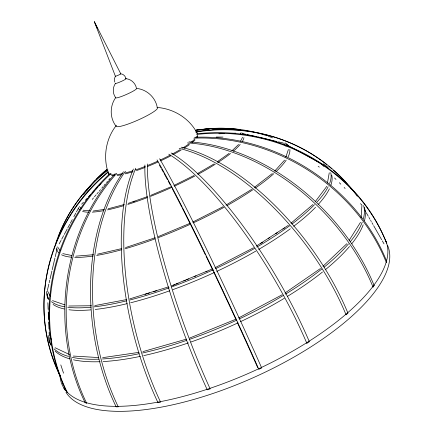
<?xml version="1.0" encoding="UTF-8"?>
<svg xmlns="http://www.w3.org/2000/svg" width="433" height="433" viewBox="0 0 433 433"><rect width="100%" height="100%" fill="white"/><g stroke="black" fill="none" stroke-linecap="round" stroke-linejoin="round"><path stroke-width="0.65" d="M361.111 217.75L361.934 205.096L360.489 203.667M327.435 183.056L329.259 172.751M47.484 289.937L48.859 284.064M49.162 282.76L49.768 280.151M50.076 278.847L51.9 271.02M52.209 269.716L54.948 257.976M55.251 256.672L57.08 248.84M386.371 262.56L386.723 261.321M285.856 157.114L288.4 149.493M240.521 141.201L242.567 137.239M59.137 243.925L61.058 240.369M61.703 239.184L63.624 235.633M64.263 234.448L67.147 229.117M67.786 227.931L69.708 224.375M70.346 223.19L72.268 219.639M73.87 216.679L75.791 213.123M76.435 211.937L78.357 208.381M115.492 83.342C112.456 87.596 112.52 93.723 115.811 97.815A11.35 1.299 -24 0 0 127.188 94.118A11.35 1.299 -24 0 0 136.476 88.478C135.643 83.38 131.286 79.255 126.155 78.698M115.638 97.69C109.652 106.09 109.668 118.225 116.201 126.328A22.592 3.226 -24 0 0 139.117 119.562A22.592 3.226 -24 0 0 157.293 107.693C155.664 97.631 147.009 89.55 136.898 88.462M349.117 240.407L360.494 222.313M373.046 287.03L374.166 285.542M315.473 201.372L326.861 186.282M92.229 199.434L93.533 197.892M94.399 196.863L96.137 194.812M97.008 193.784L98.313 192.247M99.179 191.218L100.483 189.676M101.787 188.139L103.092 186.596M103.958 185.568L105.262 184.03M106.567 182.488L107.438 181.459M108.737 179.922L110.042 178.38M116.428 125.316C105.663 138.695 102.664 157.91 108.705 173.985A48.821 9.115 -24 0 0 109.316 174.759M274.652 171.132L284.557 160.15M81.621 204.16L83.472 202.206M85.317 200.252L87.163 198.292M88.549 196.826L90.394 194.872M92.24 192.912L94.085 190.958M95.931 189.005L97.777 187.045M99.162 185.578L101.008 183.624M231.996 150.76L238.588 144.481M322.969 266.284L346.849 243.698M290.971 223.212L312.929 204.506M254.301 187.419L272.325 173.536M217.361 161.688L229.106 153.385M284.941 293.022L320.469 268.509M256.412 246.041L288.367 225.317M260.206 243.752L262.474 242.28M268.146 238.605L269.846 237.501M275.518 233.82L277.217 232.721M282.89 229.041L284.589 227.937M306.862 343.282L309.351 341.713A178.883 51.484 59.4 0 0 171.149 152.952M225.994 205.063L251.611 189.4M197.497 173.579L214.119 163.907M238.626 317.946L282.089 294.803M215.017 267.724L253.543 247.746M192.712 222.075L223.092 206.709M173.936 185.459L194.022 175.5M150.527 195.445L171.517 186.563M158.278 236.597L190.293 223.195M171.679 285.764L212.592 268.85M173.168 285.342L175.019 284.578M176.253 284.07L178.104 283.306M183.652 281.012L185.503 280.248M186.731 279.74L188.582 278.971M194.13 276.682L195.981 275.913M205.843 271.837L207.077 271.329M189.649 338.059L236.196 319.089M128.163 203.375L147.431 196.62M125.516 247.595L155.155 237.744M129.824 298.884L168.502 286.879M145.05 294.326L149.542 292.93M153.39 291.739L156.594 290.743M142.944 351.607L186.461 339.126M108.185 208.782L124.336 204.495M97.506 254.187L121.646 248.618M94.789 305.59L126.533 299.587M157.969 402.658L160.594 402.16A178.65 76.208 76.4 0 1 135.767 168.221M102.626 357.663L138.998 352.365M93.274 210.995L104.293 209.42M75.759 256.174L93.566 254.707M218.936 133.775L224.278 133.575M230.296 133.353L235.644 133.153M68.793 306.017L91.46 305.747M116.12 406.814L118.22 406.809M216.305 137.044L223.038 137.099M73.291 356.056L98.627 357.561M83.104 210.216L90.086 210.855M157.087 107.438C173.79 108.678 189.719 118.453 197.307 133.564M62.785 253.619L71.862 255.54M242.945 133.591L245.571 134.203M246.886 134.506L256.731 136.806M258.041 137.109L277.077 141.553M278.392 141.862L282.987 142.933M86.595 403.145L85.171 402.717A176.226 138.159 -85.9 0 1 115.324 173.519M52.517 300.621L65.004 304.946M55.083 347.742L69.599 354.589M285.986 144.373L321.751 163.988L323.841 166.418M318.168 166.434L319.337 167.1M79.315 206.606L81.209 208.414M334.547 177.979L335.986 179.408M339.353 182.737L340.793 184.166M344.154 187.494L345.117 188.447M66.606 391.697L67.321 392.471A175.311 156.248 -68.7 0 1 111.075 173.487M283.642 143.085L286.024 146.289M57.535 246.886L60.219 250.734M364.608 209.794L365.609 211.553M366.28 212.727L368.283 216.251M368.954 217.426L369.955 219.19M370.626 220.365L371.292 221.539M371.963 222.714L372.965 224.473M373.636 225.647L381.657 239.741M382.328 240.916L384.001 243.855M240.32 132.974L241.165 134.576M47.332 290.586L50.385 296.491M115.384 76.213L94.318 21.65L120.758 73.794C123.335 74.075 125.521 76.148 125.943 78.703M94.318 21.65L97.338 28.437M51.624 339.878L49.227 334.428L49.14 332.403M60.799 364.911L63.548 373.176M114.783 82.097L114.301 79.077L115.416 76.121A2.95 0.271 -24 0 0 118.664 75.033A2.95 0.271 -24 0 0 120.271 73.859M60.311 376.564L60.263 375.552A173.498 163.945 -33.4 0 1 108.115 171.722M47.478 293.958L47.684 298.683M47.857 302.727L48.15 309.476M48.263 312.171L48.588 319.592M48.702 322.287L48.994 329.031M197.773 136.335A48.821 9.115 -24 0 1 196.896 137.829M195.072 139.924A48.821 9.115 -24 0 1 192.257 142.446M189.438 144.617A48.821 9.115 -24 0 1 184.063 148.265M181.097 150.105A48.821 9.115 -24 0 1 173.016 154.684M170.602 155.956A48.821 9.115 -24 0 1 160.529 160.897M158.099 162.007A48.821 9.115 -24 0 1 147.61 166.461M145.093 167.447A48.821 9.115 -24 0 1 136.384 170.591M133.137 171.652A48.821 9.115 -24 0 1 125.418 173.844M122.057 174.618A48.821 9.115 -24 0 1 117.17 175.452M114.496 175.679A48.821 9.115 -24 0 1 111.622 175.571M125.635 78.682A5.694 0.568 -24 0 1 121.245 81.453A5.694 0.568 -24 0 1 115.633 83.196M243.947 137.624A90.383 18.689 -24 0 1 242.328 141.483M240.153 144.443A90.383 18.689 -24 0 1 233.311 151.198M230.502 153.52A90.383 18.689 -24 0 1 217.631 162.711M215.255 164.237A90.383 18.689 -24 0 1 197.859 174.423M194.85 176.042A90.383 18.689 -24 0 1 174.391 186.185M171.955 187.305A90.383 18.689 -24 0 1 150.511 196.376M147.361 197.589A90.383 18.689 -24 0 1 127.751 204.436M123.838 205.637A90.383 18.689 -24 0 1 107.438 209.897M103.898 210.611A90.383 18.689 -24 0 1 92.283 212.138M88.619 212.213A90.383 18.689 -24 0 1 82.551 211.401M79.45 209.729A90.383 18.689 -24 0 1 78.27 207.564M241.695 132.823A90.383 18.689 -24 0 1 243.216 134.133M134.95 201.313A87.666 18.126 -24 0 1 133.093 201.935M289.856 149.407A127.048 30.218 -24 0 1 288.134 156.778M286.197 160.102A127.048 30.218 -24 0 1 275.951 171.722M273.802 173.693A127.048 30.218 -24 0 1 255.221 188.139M252.845 189.768A127.048 30.218 -24 0 1 227.011 205.643M224.002 207.315A127.048 30.218 -24 0 1 193.215 222.898M190.747 224.04A127.048 30.218 -24 0 1 158.294 237.625M155.095 238.821A127.048 30.218 -24 0 1 125.077 248.764M121.787 249.695A127.048 30.218 -24 0 1 96.646 255.438M93.203 255.99A127.048 30.218 -24 0 1 74.725 257.37M71.699 257.213A127.048 30.218 -24 0 1 61.556 254.777M58.807 252.861A127.048 30.218 -24 0 1 56.501 247.838M284.995 142.933A127.048 30.218 -24 0 1 288.779 146.24M330.725 172.664A154.716 42.964 -24 0 1 329.643 183.376M328.133 186.785A154.716 42.964 -24 0 1 317.037 201.994M314.482 204.679A154.716 42.964 -24 0 1 291.961 224.045M289.677 225.745A154.716 42.964 -24 0 1 256.888 247.07M254.534 248.439A154.716 42.964 -24 0 1 215.569 268.649M213.117 269.791A154.716 42.964 -24 0 1 171.701 286.906M169.162 287.826A154.716 42.964 -24 0 1 130.003 299.966M126.663 300.805A154.716 42.964 -24 0 1 93.993 306.867M91.076 307.176A154.716 42.964 -24 0 1 67.737 307.268M64.766 306.829A154.716 42.964 -24 0 1 51.489 301.698M48.907 299.149A154.716 42.964 -24 0 1 46.304 291.533M323.088 163.831A154.716 42.964 -24 0 1 328.057 167.636M331.7 175.089A154.624 43.37 -24 0 1 330.909 185.162M329.389 188.842A154.624 43.37 -24 0 1 318.103 204.593M315.554 207.293A154.624 43.37 -24 0 1 293.677 226.275M290.31 228.786A154.624 43.37 -24 0 1 258.68 249.43M255.703 251.162A154.624 43.37 -24 0 1 216.776 271.388M214.33 272.525A154.624 43.37 -24 0 1 172.935 289.617M169.736 290.77A154.624 43.37 -24 0 1 130.647 302.775M127.194 303.63A154.624 43.37 -24 0 1 95.228 309.443M90.762 309.876A154.624 43.37 -24 0 1 68.944 309.752M64.42 308.994A154.624 43.37 -24 0 1 53.075 304.399M48.761 299.452A154.624 43.37 -24 0 1 47.419 293.818M197.583 135.085A48.832 9.066 -24 0 1 196.117 137.559M194.715 139.101A48.832 9.066 -24 0 1 190.764 142.522M189.075 143.788A48.832 9.066 -24 0 1 182.493 148.189M180.198 149.585A48.832 9.066 -24 0 1 172.031 154.17M170.234 155.117A48.832 9.066 -24 0 1 160.15 160.058M157.726 161.168A48.832 9.066 -24 0 1 147.842 165.379M145.353 166.359A48.832 9.066 -24 0 1 135.415 169.958M132.763 170.819A48.832 9.066 -24 0 1 125.04 173.016M122.355 173.649A48.832 9.066 -24 0 1 116.796 174.634M114.805 174.829A48.832 9.066 -24 0 1 110.794 174.688M110.063 174.504A48.832 9.066 -24 0 1 108.337 173.189M196.961 132.763A48.832 9.066 -24 0 1 197.654 133.754M385.267 239.801A177.086 65.351 -24 0 1 240.283 376.899A177.086 65.351 -24 0 1 60.025 375.627M387.654 245.635A176.875 66.222 -24 0 1 256.764 376.109A176.875 66.222 -24 0 1 65.995 392.32M64.674 389.906A176.875 66.222 -24 0 1 63.867 388.022M62.725 384.103A176.875 66.222 -24 0 1 62.487 382.756M364.342 207.407A171.203 55.781 -24 0 1 364.494 220.668M363.184 224.814A171.203 55.781 -24 0 1 351.883 243.617M349.491 246.518A171.203 55.781 -24 0 1 325.194 269.846M322.477 272.038A171.203 55.781 -24 0 1 287.241 296.513M284.313 298.294A171.203 55.781 -24 0 1 240.423 321.714M237.966 322.866A171.203 55.781 -24 0 1 190.953 342.005M188.387 342.898A171.203 55.781 -24 0 1 143.74 355.623M140.352 356.359A171.203 55.781 -24 0 1 103.076 361.566M100.142 361.696A171.203 55.781 -24 0 1 73.442 359.801M69.87 358.903A171.203 55.781 -24 0 1 55.218 351.174M50.845 344.922A171.203 55.781 -24 0 1 49.313 337.605M363.574 205.578A171.306 55.348 -24 0 1 363.347 218.789M362.188 222.313A171.306 55.348 -24 0 1 350.346 241.641M348.441 243.925A171.306 55.348 -24 0 1 324.09 267.177M321.838 268.99A171.306 55.348 -24 0 1 285.466 294.169M283.15 295.571A171.306 55.348 -24 0 1 239.216 318.98M236.754 320.133A171.306 55.348 -24 0 1 189.719 339.304M186.482 340.425A171.306 55.348 -24 0 1 142.495 352.982M139.101 353.718A171.306 55.348 -24 0 1 102.426 358.973M98.908 359.152A171.306 55.348 -24 0 1 72.235 357.344M68.571 356.435A171.306 55.348 -24 0 1 54.055 348.83M50.964 345.031A171.306 55.348 -24 0 1 48.204 335.364M220.565 129.505A176.588 138.241 -85.9 0 1 221.869 129.646M196.371 129.83A176.588 138.241 -85.9 0 1 201.8 129.288M204.517 129.121A176.588 138.241 -85.9 0 1 209.247 128.985M212.608 129.018A176.588 138.241 -85.9 0 1 216.608 129.191M199.581 129.597A176.166 138.084 -85.9 0 1 201.61 129.451M207.694 129.24A176.166 138.084 -85.9 0 1 209.036 129.24M195.294 130.577A175.278 156.199 -68.8 0 1 267.064 135.827M268.314 136.26A175.278 156.199 -68.8 0 1 272.628 137.862M195.602 130.311A174.808 155.864 -68.8 0 1 236.526 129.164M237.858 129.326A174.808 155.864 -68.8 0 1 240.526 129.684M195.727 132.119A173.974 164.356 -33.5 0 1 357.344 196.322M195.954 131.675A173.487 163.934 -33.5 0 1 326.677 164.562M328.793 166.272A173.487 163.934 -33.5 0 1 331.911 168.908M333.448 170.256A173.487 163.934 -33.5 0 1 347.309 184.252M350.351 187.852A173.487 163.934 -33.5 0 1 351.612 189.41M196.625 134.457A174.748 160.502 10.7 0 1 386.572 243.119L386.258 242.177A174.272 160.123 10.7 0 0 196.82 133.829M193.849 138.17A176.182 146.11 32.6 0 1 386.344 262.571M194.698 137.288A175.738 145.872 32.6 0 1 386.691 261.326M187.494 142.917A177.368 122.387 44.9 0 1 373.019 287.036M188.961 141.835A176.989 122.371 44.8 0 1 374.134 285.542M179.181 148.373A178.353 90.124 53.1 0 1 346.07 314.802L347.964 313.189A178.071 90.345 53.1 0 0 181.162 147.171M168.783 154.186A179.046 51.067 59.4 0 1 306.84 343.277M157.044 159.896A179.311 7.967 65 0 1 258.831 369.306L261.7 367.969A179.289 8.471 65 0 0 159.604 158.727M159.355 165.076A174.342 7.734 65 0 1 161.022 167.999M161.606 169.038A174.342 7.734 65 0 1 163.436 172.318M164.069 173.471A174.342 7.734 65 0 1 167.436 179.652M168.139 180.967A174.342 7.734 65 0 1 170.326 185.064M172.215 188.636A174.342 7.734 65 0 1 181.822 207.218M182.45 208.457A174.342 7.734 65 0 1 190.298 224.061M190.634 224.738A174.342 7.734 65 0 1 205.48 254.999M206.092 256.26A174.342 7.734 65 0 1 212.208 268.974M212.511 269.618A174.342 7.734 65 0 1 213.074 270.793M213.637 271.967A174.342 7.734 65 0 1 235.676 318.948M237.122 322.092A174.342 7.734 65 0 1 257.689 367.628M144.903 164.973A179.089 35.739 70.5 0 0 207.255 389.83L210.162 388.883A179.202 35.273 70.4 0 1 147.458 163.961M157.98 402.636A178.418 76.511 76.4 0 1 133.418 168.994M116.141 406.798A177.416 111.346 83.8 0 1 123.475 171.744M118.236 406.787A177.757 111.27 83.7 0 1 125.44 171.257M86.616 403.128A176.648 138.322 -85.9 0 1 116.764 173.357M66.633 391.681A174.845 155.907 -68.7 0 1 110.242 173.324M60.339 376.553A173.979 164.367 -33.4 0 1 108.304 172.177M55.862 243.081A174.726 160.47 10.7 0 1 107.974 169.996M58.688 235.861A174.245 160.091 10.7 0 1 107.352 170.12M83.569 194.623A176.128 146.04 32.7 0 1 106.729 169.676M86.573 190.953A175.684 145.807 32.6 0 1 95.433 180.296M96.353 179.322A175.684 145.807 32.6 0 1 106.707 169.622"/></g></svg>
